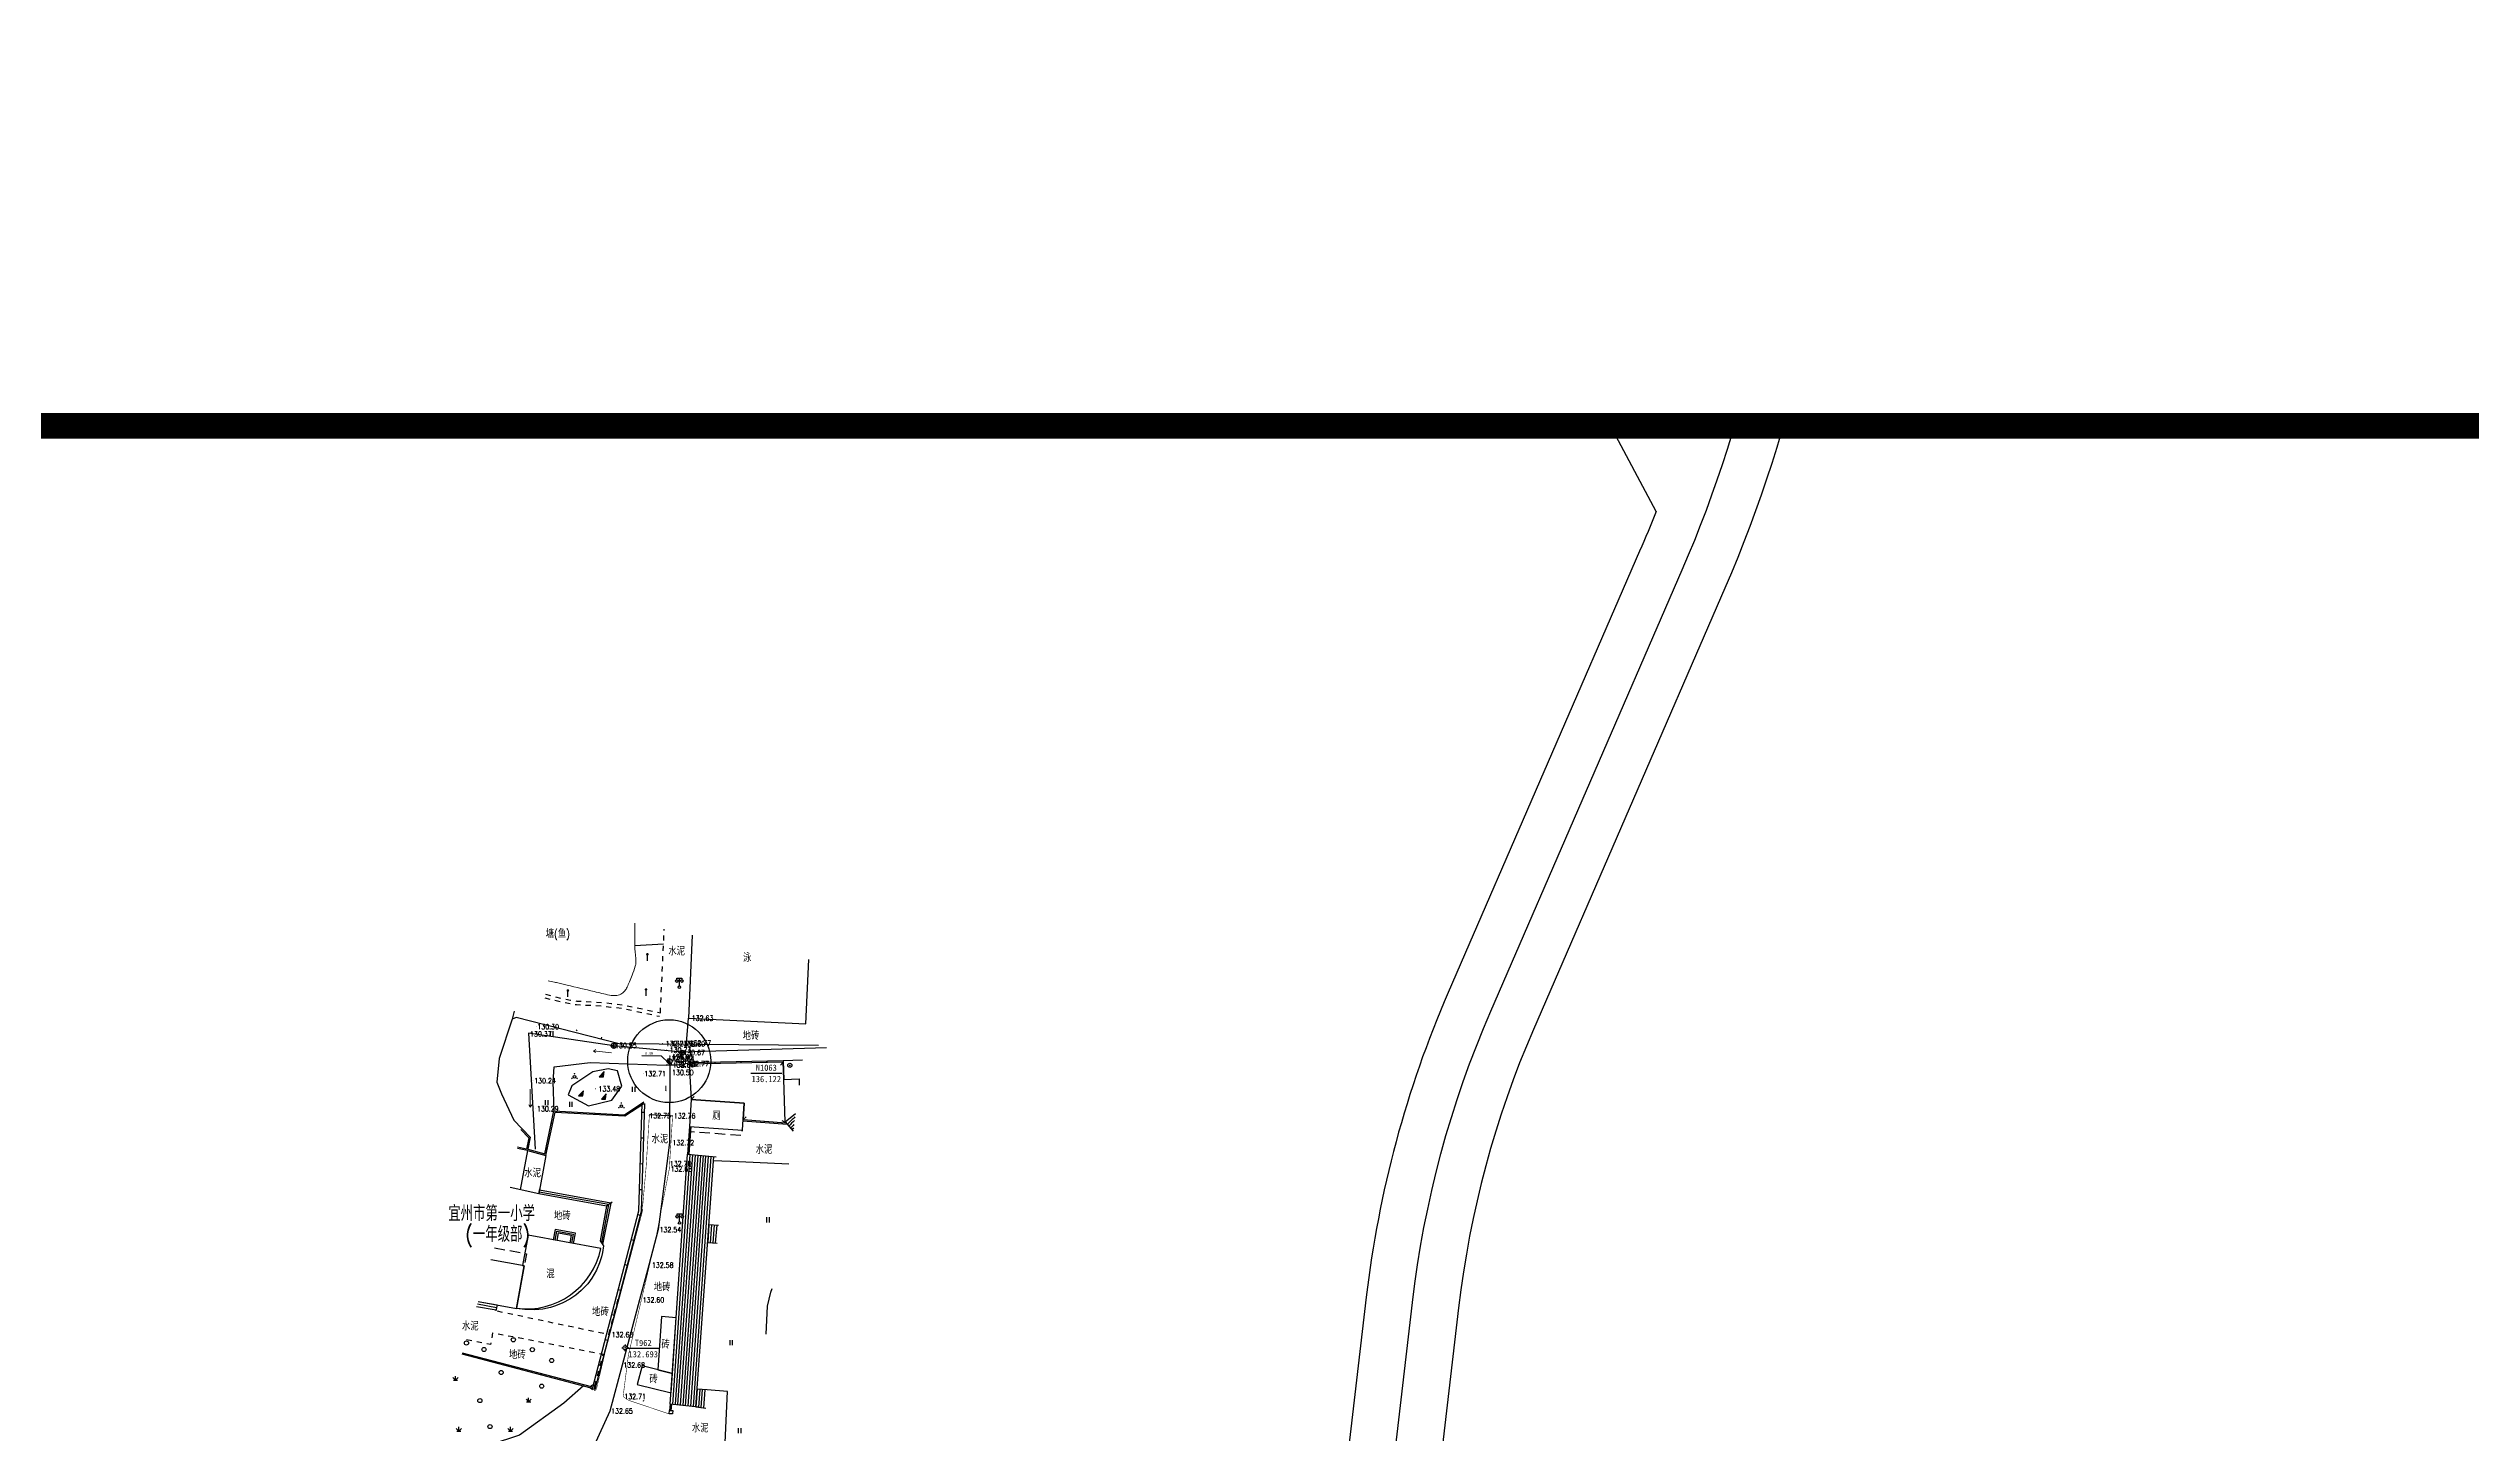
# Model space of a CAD drawing. Extents: x 529262 to 576451, y 2694391 to 2717535.
# Drawn here: x 566715.9 to 567185.1, y 2711648.2 to 2711916.5 of the extents above; entities that cross this region are included whole.
import ezdxf
from ezdxf.enums import TextEntityAlignment as Align
from ezdxf.xclip import XClip

# ---------------------------------------------------------------- set-up
doc = ezdxf.new("R2010")
doc.units = 0
doc.header["$XCLIPFRAME"] = 0
doc.linetypes.add('X5', pattern=[3, 2, -1])
doc.linetypes.add('X6', pattern=[2, 1, -1])
for name, color, linetype in [('COMPONENT', 8, 'Continuous'), ('DLDW', 8, 'Continuous'), ('DLSS', 4, 'Continuous'), ('DMTZ', 8, 'Continuous'), ('GCD', 8, 'Continuous'), ('GXYZ', 8, 'Continuous'), ('JMD', 8, 'Continuous'), ('KZD', 8, 'Continuous'), ('PP-COM', 7, 'Continuous'), ('PUB_TITLE', 4, 'Continuous'), ('RD-中线', 40, 'Continuous'), ('RD-红线', 7, 'Continuous'), ('ZBTZ', 8, 'Continuous'), ('ZJ', 7, 'Continuous'), ('污水管径标注_W10-', 202, 'Continuous')]:
    doc.layers.add(name, color=color, linetype=linetype)
doc.layers.add('SXSS', color=5, linetype='Continuous', lineweight=0)
doc.styles.add('HZ', font='rs.shx', dxfattribs={"width": 0.8, "bigfont": 'hztxt.shx'})
doc.styles.add('宋体', font='', dxfattribs={"width": 0.75})
doc.styles.add('等线体', font='simhei.ttf')
doc.styles.get('宋体').set_extended_font_data('SimSun')
doc.linetypes.add('10421', pattern='A,2,[150,AAA.SHX,S=0.5,R=0,X=0,Y=0.5],1e-11', length=2)
doc.linetypes.add('10422', pattern='A,0.75,[150,AAA.SHX,S=0.5,R=0,X=0,Y=0.5],1.5,[177,AAA.SHX,S=1,R=0,X=0,Y=0.4],0.75', length=3)
doc.linetypes.add('1161', pattern='A,0,[149,AAA.SHX,S=0.15,R=0,X=0,Y=0],-1.6', length=1.6)
doc.linetypes.add('732', pattern='A,9,-0.5,[162,AAA.SHX,S=1,R=0,X=0,Y=0],-0.5', length=10)

# ---------------------------------------------------------------- blocks, each defined once
blk = doc.blocks.new('A$C19FD0107')
at = {"layer": 'RD-中线', "color": 8, "linetype": 'Continuous'}
blk.add_lwpolyline([(-3980.5, 16903.74), (-4009.97, 17006.76, -0.055135), (-4016.61, 17045.78), (-4017.19, 17055.69, 0.036651), (-4020.07, 17077.46), (-4023.41, 17093.56, -0.038628), (-4026.36, 17116.51), (-4029.05, 17169.91, -0.041633), (-4028.24, 17194.83), (-4017.97, 17282.96, -0.07344), (-4002.79, 17339.4), (-3965.72, 17424.88, 0.049897), (-3950.55, 17472.29), (-3947.08, 17488.61, -0.008275), (-3945.96, 17493.44), (-3935.41, 17536.05, 0.014079), (-3933.61, 17544.3), (-3922.61, 17602.52, 0.02936), (-3918.12, 17637.44), (-3915.18, 17679.85, -0.026907), (-3913.2, 17695.86), (-3843.63, 18085.26, -0.010055)], format="xyb", dxfattribs=at)
at = {"layer": 'RD-红线', "color": 8, "linetype": 'Continuous'}
for points in [[(-3849.64, 18000.43), (-3904.34, 17694.28, 0.026907), (-3906.2, 17679.23), (-3909.14, 17636.81, -0.02936), (-3913.77, 17600.85), (-3924.76, 17542.63, -0.014079), (-3926.67, 17533.88), (-3937.23, 17491.28, 0.008275), (-3938.28, 17486.73), (-3941.75, 17470.41, -0.049897), (-3957.46, 17421.3), (-3994.54, 17335.82, 0.07344), (-4009.03, 17281.92), (-4019.3, 17193.79, 0.041633), (-4020.07, 17170.36), (-4017.37, 17116.97, 0.038628), (-4014.6, 17095.39), (-4011.26, 17079.29, -0.036651), (-4008.2, 17056.21), (-4007.63, 17046.3, 0.055135), (-4001.32, 17009.24), (-3979.02, 16931.3)], [(-3970.78, 17436.18), (-3981.53, 17456.32, 0.461427)], [(-3970.78, 17436.18, -0.008666), (-3973.97, 17428.46), (-4011.05, 17342.98, 0.07344), (-4026.9, 17284.01), (-4037.18, 17195.87, 0.041633), (-4038.04, 17169.45), (-4036.6, 17140.78)]]:
    blk.add_lwpolyline(points, format="xyb", dxfattribs=at)
blk = doc.blocks.new('GC200')
at = {"linetype": 'Continuous', "const_width": 0.2, "flags": 128}
blk.add_lwpolyline([(-0.1, 0, 1), (0.1, 0, 1)], format="xyb", close=True, dxfattribs=at)
blk = doc.blocks.new('gc122')
at = {"color": 8}
blk.add_circle((0, 0), 0.8, dxfattribs=at)
blk = doc.blocks.new('gc097')
at = {"color": 8}
for p, q in [((-1, 2.9), (-1, 3.5)), ((-1, 3.5), (1, 3.5)), ((0, 0.5), (0, 3.5)), ((1, 3.5), (1, 2.9))]:
    blk.add_line(p, q, dxfattribs=at)
for centre in [(-1, 2.4), (0, 0), (1, 2.4)]:
    blk.add_circle(centre, 0.5, dxfattribs=at)
blk = doc.blocks.new('gc124')
at = {"color": 8}
for p, q in [((-1, 1), (0, 0)), ((-0.8, 0), (0.8, 0)), ((0, 0), (0, 1.6)), ((0, 0), (1, 1))]:
    blk.add_line(p, q, dxfattribs=at)
blk = doc.blocks.new('gc165')
at = {"color": 8}
blk.add_line((0, 0), (0, 2), dxfattribs=at)
at = {"color": 8, "const_width": 0.5}
blk.add_lwpolyline([(-0.25, 2.5, 1), (0.25, 2.5, 1)], format="xyb", close=True, dxfattribs=at)
blk = doc.blocks.new('gc121')
at = {"color": 8}
for p, q in [((-0.5, -1), (-0.5, 1)), ((0.5, -1), (0.5, 1))]:
    blk.add_line(p, q, dxfattribs=at)
blk = doc.blocks.new('gc254')
at = {"color": 8, "const_width": 0.3}
for points in [[(-0.15, 1.2, 1), (0.15, 1.2, 1)], [(-1.15, -0.6, 1), (-0.85, -0.6, 1)], [(0.85, -0.6, 1), (1.15, -0.6, 1)]]:
    blk.add_lwpolyline(points, format="xyb", close=True, dxfattribs=at)
at = {"color": 8}
blk.add_circle((0, 0), 0.5, dxfattribs=at)
blk = doc.blocks.new('gc201')
blk.add_lwpolyline([(-0.8, 0), (0.8, 0), (1.06, 2)], close=True)
blk.add_solid([(-0.8, 0), (0.8, 0), (1.06, 2)])
blk = doc.blocks.new('gc086')
at = {"color": 8}
for p, q in [((0, 0), (7, 0)), ((7, 0), (6.18, 0.57)), ((7, 0), (6.18, -0.57))]:
    blk.add_line(p, q, dxfattribs=at)
blk = doc.blocks.new('gc117')
at = {"color": 8}
blk.add_circle((0, 0), 0.8, dxfattribs=at)
blk.add_point((0, 0), dxfattribs=at)
blk = doc.blocks.new('gc116')
at = {"color": 8}
for p, q in [((-1.3, 0), (-0.8, 0)), ((0, 1.3), (0, 0.8)), ((1.3, 0), (0.8, 0)), ((0, -1.3), (0, -0.8))]:
    blk.add_line(p, q, dxfattribs=at)
blk.add_circle((0, 0), 0.8, dxfattribs=at)
blk.add_point((0, 0), dxfattribs=at)
blk = doc.blocks.new('gcbj0102')
for p, q in [((-1, 0), (1, 0)), ((0, -1), (0, 1))]:
    blk.add_line(p, q)
blk.add_circle((0, 0), 1)

msp = doc.modelspace()

# ---------------------------------------------------------------- linework, layer by layer
at = {"color": 8, "linetype": 'Continuous', "flags": 128}
msp.add_lwpolyline([(566835.82, 2711720.802), (566835.976, 2711720), (566834.594, 2711721.292), (566830.783, 2711721.314)], dxfattribs=at)
at = {"color": 8, "linetype": 'Continuous'}
for centre, radius in [((566836.099, 2711720.287), 8.028), ((566836.159, 2711720.297), 0.5)]:
    msp.add_circle(centre, radius, dxfattribs=at)
at = {"layer": 'DLDW', "color": 252, "linetype": 'Continuous', "flags": 128}
for points in [[(566840.56, 2711744.697), (566839.852, 2711728.612), (566862.582, 2711727.526), (566863.152, 2711739.96)], [(566854.861, 2711667.418), (566855.126, 2711672.854), (566855.795, 2711675.567), (566856.034, 2711676.245)]]:
    msp.add_lwpolyline(points, dxfattribs=at)
at = {"layer": 'DLDW', "color": 252, "linetype": 'Continuous', "elevation": 132.865, "flags": 128}
msp.add_lwpolyline([(566840.361, 2711712.869), (566840.009, 2711707.649), (566850.262, 2711706.957), (566850.614, 2711712.177)], close=True, dxfattribs=at)
at = {"layer": 'DLSS', "linetype": 'Continuous'}
msp.add_line((566839.95, 2711719.948), (566840.447, 2711719.546), dxfattribs=at)
msp.add_line((566839.95, 2711719.948), (566840.447, 2711719.546), dxfattribs=at)
at = {"layer": 'DLSS', "linetype": 'X6', "flags": 128}
for points in [[(566834.379, 2711729.653), (566835.127, 2711745.837)], [(566812.037, 2711732.572), (566815.155, 2711731.786), (566816.897, 2711731.442), (566818.115, 2711731.269), (566823.088, 2711730.994), (566824.763, 2711730.784), (566827.188, 2711730.511), (566834.236, 2711728.99)], [(566812.16, 2711733.242), (566815.304, 2711732.45), (566817.011, 2711732.113), (566818.182, 2711731.946), (566823.149, 2711731.672), (566824.844, 2711731.459), (566827.298, 2711731.182), (566834.379, 2711729.654)], [(566830.852, 2711691.5), (566824.35, 2711667.322), (566802.532, 2711671.915)], [(566821.717, 2711657.429), (566823.296, 2711663.499), (566801.891, 2711667.645), (566801.461, 2711665.439), (566796.791, 2711666.308)]]:
    msp.add_lwpolyline(points, dxfattribs=at)
at = {"layer": 'DLSS', "linetype": 'Continuous', "const_width": 0.1, "flags": 128}
for points in [[(566832.261, 2711709.97), (566831.637, 2711699.976), (566830.847, 2711690.979), (566823.757, 2711664.169), (566821.976, 2711656.65)], [(566836.752, 2711709.69), (566836.752, 2711709.69), (566836.11, 2711699.404), (566833.445, 2711685.708), (566828.191, 2711663.367), (566827.165, 2711655.336), (566828.262, 2711654.598), (566836.084, 2711651.968)]]:
    msp.add_lwpolyline(points, dxfattribs=at)
at = {"layer": 'DMTZ', "linetype": '10422', "flags": 128}
for points in [[(566806.057, 2711729.958), (566805.688, 2711728.461), (566803.179, 2711720.784), (566802.733, 2711716.207), (566803.608, 2711713.945), (566806.012, 2711708.876), (566809.187, 2711705.546), (566808.724, 2711703.226)], [(566806.488, 2711728.734), (566805.688, 2711728.461), (566803.179, 2711720.784), (566802.733, 2711716.207), (566803.608, 2711713.945), (566806.012, 2711708.876), (566809.187, 2711705.546), (566808.724, 2711703.226)], [(566835.524, 2711719.562), (566837.55, 2711719.601), (566839.935, 2711719.949)], [(566807.431, 2711707.388), (566809.187, 2711705.546), (566808.724, 2711703.226)], [(566812.202, 2711702.012), (566810.835, 2711694.6)]]:
    msp.add_lwpolyline(points, dxfattribs=at)
for points, elevation in [([(566864.998, 2711723.331), (566826.41, 2711723.643), (566806.488, 2711728.734)], 132.772), ([(566823.374, 2711684.552), (566823.174, 2711683.218), (566822.957, 2711682.4), (566822.594, 2711681.234), (566822, 2711679.803), (566821.1, 2711678.282), (566820.311, 2711677.2), (566819.075, 2711675.888), (566818.032, 2711675.004), (566816.828, 2711674.177), (566815.502, 2711673.466), (566814.085, 2711672.894), (566813.115, 2711672.573), (566811.6, 2711672.266), (566810.084, 2711672.112), (566808.139, 2711672.183), (566806.517, 2711672.41)], -9854.728)]:
    msp.add_lwpolyline(points, dxfattribs=dict(at, elevation=elevation))
at = {"layer": 'DMTZ', "linetype": '10421', "flags": 128}
msp.add_lwpolyline([(566813.81, 2711710.633), (566813.597, 2711716.295), (566813.81, 2711719.183), (566820.8, 2711720.032), (566835.474, 2711719.538)], dxfattribs=at)
at = {"layer": 'GXYZ', "linetype": '732', "flags": 128}
msp.add_lwpolyline([(566866.543, 2711722.864), (566838.652, 2711722.018), (566825.369, 2711723.25), (566808.859, 2711725.721), (566810.14, 2711703.234)], dxfattribs=at)
at = {"layer": 'JMD', "linetype": 'Continuous'}
for p, q in [((566818.17, 2711726.154), (566818.243, 2711726.393)), ((566822.953, 2711724.699), (566823.026, 2711724.938)), ((566822.953, 2711724.699), (566823.026, 2711724.938)), ((566839.95, 2711719.948), (566839.956, 2711719.698)), ((566839.95, 2711719.948), (566839.956, 2711719.698)), ((566839.956, 2711719.698), (566840.544, 2711719.156)), ((566839.956, 2711719.698), (566840.544, 2711719.156)), ((566844.948, 2711720.068), (566844.954, 2711719.818)), ((566844.948, 2711720.068), (566844.954, 2711719.818)), ((566849.947, 2711720.187), (566849.953, 2711719.937)), ((566854.945, 2711720.307), (566854.951, 2711720.057)), ((566858.189, 2711720.134), (566857.638, 2711719.554)), ((566840.361, 2711712.869), (566840.929, 2711713.433)), ((566813.52, 2711708.216), (566813.275, 2711708.268)), ((566816.75, 2711710.249), (566816.763, 2711710.499)), ((566821.743, 2711709.984), (566821.756, 2711710.234)), ((566826.736, 2711709.719), (566826.749, 2711709.969)), ((566831.304, 2711710.364), (566830.805, 2711710.379)), ((566850.398, 2711708.973), (566851.002, 2711709.497)), ((566854.526, 2711708.414), (566854.544, 2711708.663)), ((566858.691, 2711708.353), (566857.974, 2711708.71)), ((566808.78, 2711703.507), (566808.535, 2711703.556)), ((566812.481, 2711703.325), (566812.236, 2711703.377)), ((566831.156, 2711705.366), (566830.656, 2711705.381)), ((566839.836, 2711704.97), (566840.085, 2711704.954)), ((566831.008, 2711700.368), (566830.508, 2711700.383)), ((566836.296, 2711653.876, 135.182), (566839.664, 2711702.301)), ((566836.792, 2711653.82), (566840.171, 2711702.251)), ((566837.289, 2711653.764), (566840.678, 2711702.201)), ((566837.786, 2711653.707), (566841.185, 2711702.151)), ((566838.283, 2711653.651), (566841.691, 2711702.101)), ((566838.78, 2711653.595), (566842.198, 2711702.051)), ((566839.277, 2711653.539), (566842.705, 2711702.001)), ((566839.664, 2711702.301), (566845.22, 2711701.753)), ((566839.773, 2711653.483), (566843.212, 2711701.951)), ((566840.27, 2711653.426), (566843.719, 2711701.901)), ((566840.767, 2711653.37), (566844.226, 2711701.851)), ((566841.264, 2711653.314), (566844.733, 2711701.801)), ((566810.835, 2711694.6), (566811.012, 2711695.56)), ((566823.947, 2711692.227), (566810.835, 2711694.6)), ((566824.358, 2711692.512), (566810.9, 2711694.955)), ((566824.769, 2711692.796), (566810.966, 2711695.31)), ((566830.859, 2711695.371), (566830.359, 2711695.385)), ((566823.947, 2711692.227), (566822.715, 2711685.467)), ((566824.358, 2711692.512), (566822.959, 2711685.128)), ((566824.769, 2711692.796), (566823.203, 2711684.79)), ((566825.058, 2711692.996), (566823.947, 2711692.227)), ((566825.058, 2711692.996), (566823.947, 2711692.227)), ((566830.515, 2711690.401), (566830.031, 2711690.527)), ((566814.373, 2711685.564), (566813.635, 2711685.698)), ((566817.571, 2711684.984), (566816.833, 2711685.118)), ((566822.715, 2711685.467), (566823.374, 2711684.552)), ((566829.254, 2711685.562), (566828.77, 2711685.688)), ((566843.791, 2711688.628), (566843.543, 2711685.167)), ((566843.543, 2711685.167), (566845.374, 2711685.036)), ((566845.64, 2711688.496), (566843.791, 2711688.628)), ((566844.289, 2711688.593), (566844.037, 2711685.132)), ((566844.788, 2711688.557), (566844.531, 2711685.096)), ((566845.287, 2711688.521), (566845.024, 2711685.061)), ((566827.993, 2711680.724), (566827.509, 2711680.85)), ((566826.733, 2711675.885), (566826.249, 2711676.012)), ((566798.788, 2711672.793), (566802.566, 2711672.104)), ((566798.937, 2711673.276), (566802.656, 2711672.6)), ((566799.088, 2711673.766), (566802.747, 2711673.098)), ((566802.747, 2711673.098, -9854.728), (566802.532, 2711671.915)), ((566825.472, 2711671.047), (566824.988, 2711671.173)), ((566824.211, 2711666.209), (566823.727, 2711666.335)), ((566796.722, 2711663.382), (566796.785, 2711663.624)), ((566801.559, 2711662.117), (566801.622, 2711662.359)), ((566806.396, 2711660.851), (566806.46, 2711661.093)), ((566822.951, 2711661.37), (566822.467, 2711661.496)), ((566811.234, 2711659.586), (566811.297, 2711659.828)), ((566816.071, 2711658.321), (566816.134, 2711658.562)), ((566841.511, 2711656.766), (566841.264, 2711653.314)), ((566843.445, 2711656.628), (566841.511, 2711656.766)), ((566842.01, 2711656.731), (566841.754, 2711653.259)), ((566842.508, 2711656.695), (566842.243, 2711653.203)), ((566843.007, 2711656.659), (566842.733, 2711653.148)), ((566831.104, 2711654.415), (566831.159, 2711654.658)), ((566836.224, 2711653.276), (566836.472, 2711653.246)), ((566841.741, 2711653.26), (566836.296, 2711653.876)), ((566841.264, 2711653.314), (566843.163, 2711653.099))]:
    msp.add_line(p, q, dxfattribs=at)
at = {"layer": 'JMD', "linetype": 'Continuous', "flags": 128}
for points in [[(566858.183, 2711720.384), (566839.95, 2711719.948)], [(566858.183, 2711720.384), (566839.95, 2711719.948)], [(566858.189, 2711720.134), (566839.956, 2711719.698)], [(566858.189, 2711720.134), (566839.956, 2711719.698)], [(566861.911, 2711720.468), (566858.183, 2711720.384), (566858.28, 2711716.761), (566861.239, 2711716.871), (566861.269, 2711715.631)], [(566808.724, 2711703.226), (566812.012, 2711702.323), (566813.783, 2711710.657), (566827.441, 2711709.932), (566831.211, 2711712.407)], [(566808.675, 2711702.98), (566812.202, 2711702.012), (566813.983, 2711710.396), (566827.51, 2711709.678), (566831.21, 2711712.107)], [(566821.206, 2711656.658), (566830.239, 2711691.325), (566830.856, 2711712.1)], [(566821.69, 2711656.532), (566830.737, 2711691.254), (566831.356, 2711712.085)], [(566829.326, 2711711.17), (566829.463, 2711710.961)], [(566840.009, 2711707.649), (566839.664, 2711702.301)], [(566840.258, 2711707.632), (566839.913, 2711702.276)], [(566850.381, 2711708.724), (566858.927, 2711708.085)], [(566850.398, 2711708.973), (566858.691, 2711708.353)], [(566808.675, 2711702.98), (566806.7, 2711703.39)], [(566807.375, 2711707.084), (566808.916, 2711705.468), (566808.479, 2711703.276), (566806.745, 2711703.636)], [(566807.431, 2711707.388), (566809.187, 2711705.546), (566808.724, 2711703.226)], [(566817.571, 2711684.984), (566817.928, 2711686.952), (566813.992, 2711687.666), (566813.635, 2711685.698)], [(566814.004, 2711685.631), (566814.316, 2711687.353), (566817.514, 2711686.773), (566817.202, 2711685.051)], [(566814.373, 2711685.564), (566814.641, 2711687.04), (566817.101, 2711686.594), (566816.833, 2711685.118)], [(566795.951, 2711663.584), (566820.927, 2711657.05)], [(566796.025, 2711663.823), (566821.006, 2711657.288)], [(566836.296, 2711653.876), (566836.15, 2711652.659)], [(566836.544, 2711653.848), (566836.4, 2711652.644)]]:
    msp.add_lwpolyline(points, dxfattribs=at)
for points, elevation in [([(566839.956, 2711719.698), (566840.361, 2711712.869), (566850.614, 2711712.177), (566850.398, 2711708.973), (566858.691, 2711708.353), (566858.53, 2711708.536), (566858.28, 2711716.761), (566858.189, 2711720.134)], -9864.839), ([(566839.956, 2711719.698), (566840.361, 2711712.869), (566850.614, 2711712.177), (566850.398, 2711708.973), (566858.691, 2711708.353), (566858.53, 2711708.536), (566858.28, 2711716.761), (566858.189, 2711720.134)], -9864.839), ([(566821.483, 2711656.725), (566820.885, 2711656.924), (566821.119, 2711657.628), (566821.717, 2711657.429)], 132.329)]:
    msp.add_lwpolyline(points, close=True, dxfattribs=dict(at, elevation=elevation))
at = {"layer": 'JMD', "linetype": 'X5', "flags": 128}
for points in [[(566840.009, 2711707.649), (566839.946, 2711706.676), (566850.195, 2711705.963), (566850.262, 2711706.957)], [(566802.285, 2711684.146), (566808.474, 2711682.994), (566808.038, 2711680.635)]]:
    msp.add_lwpolyline(points, dxfattribs=at)
at = {"layer": 'JMD', "linetype": 'Continuous', "flags": 128}
for points, elevation in [([(566858.53, 2711708.536), (566860.542, 2711710.166)], 136.076), ([(566858.53, 2711708.536), (566860.09, 2711706.763)], 136.413), ([(566799.088, 2711673.766), (566806.517, 2711672.41), (566808.038, 2711680.635), (566801.566, 2711681.81)], -9854.728)]:
    msp.add_lwpolyline(points, dxfattribs=dict(at, elevation=elevation))
at = {"layer": 'JMD', "linetype": 'Continuous', "elevation": 133.233, "flags": 128}
for points in [[(566860.455, 2711709.511, 0.010282), (566858.951, 2711708.058)], [(566860.362, 2711708.807, 0.0077165), (566859.249, 2711707.719)], [(566860.255, 2711708.006, 0.0047953), (566859.586, 2711707.336)], [(566860.17, 2711707.368, 0.0023279), (566859.844, 2711707.042)]]:
    msp.add_lwpolyline(points, format="xyb", dxfattribs=at)
at = {"layer": 'JMD', "linetype": 'Continuous', "elevation": -9863.859, "flags": 128}
msp.add_lwpolyline([(566806.522, 2711672.439, 0.3924488), (566822.885, 2711684.021), (566808.773, 2711686.579), (566807.706, 2711680.695), (566808.038, 2711680.635)], format="xyb", close=True, dxfattribs=at)
at = {"layer": 'JMD', "linetype": 'Continuous', "flags": 128}
for points in [[(566837.46, 2711670.611), (566834.605, 2711670.81), (566833.912, 2711660.483), (566836.706, 2711659.77)], [(566836.706, 2711659.77), (566830.879, 2711661.258), (566829.91, 2711657.695), (566836.445, 2711656.026)], [(566836.789, 2711652.62), (566836.75, 2711651.976), (566836.111, 2711652.015), (566836.15, 2711652.659)]]:
    msp.add_lwpolyline(points, close=True, dxfattribs=at)
at = {"layer": 'KZD', "linetype": 'Continuous'}
for p, q in [((566857.902, 2711717.922, 136.122), (566851.902, 2711717.922, 136.122)), ((566834.064, 2711664.617, 132.693), (566828.064, 2711664.617, 132.693))]:
    msp.add_line(p, q, dxfattribs=at)
at = {"layer": 'PUB_TITLE', "color": 7, "const_width": 5}
msp.add_lwpolyline([(568193.3, 2711843.351), (561392.748, 2711843.351)], dxfattribs=at)
at = {"layer": 'SXSS', "color": 8, "linetype": '10421', "flags": 128}
msp.add_lwpolyline([(566812.636, 2711735.845, -0.0186874), (566813.851, 2711735.606, -0.0005714), (566814.277, 2711735.505, 0.000118), (566816.342, 2711735.013, 0.000512), (566821.584, 2711733.773, 0.0009187), (566824.508, 2711733.09, 0.0882967), (566825.962, 2711733.015, 0.1247464), (566826.929, 2711733.393, 0.065443), (566827.507, 2711733.934, 0.0639338), (566827.938, 2711734.62, 0.0097798), (566828.388, 2711735.646, 0.0079716), (566828.896, 2711736.924, 0.0089877), (566829.524, 2711738.678, 0.0436896), (566829.615, 2711739.051, 0.0715944), (566829.625, 2711740.186, -0.0320248), (566829.447, 2711742.706, -0.0033976), (566829.448, 2711747.028, -0.0033976)], format="xyb", dxfattribs=at)
at = {"layer": 'ZBTZ', "linetype": '1161', "flags": 128}
for points, elevation in [([(566829.447, 2711742.706), (566834.99, 2711743.022)], 132.643), ([(566839.371, 2711723.017), (566839.852, 2711728.612)], 132.772), ([(566859.237, 2711700.341), (566849.59, 2711700.783), (566844.677, 2711701.008)], 136.413)]:
    msp.add_lwpolyline(points, dxfattribs=dict(at, elevation=elevation))
msp.add_lwpolyline([(566821.333, 2711718.225), (566817.234, 2711715.533), (566816.532, 2711713.765), (566820.463, 2711711.633), (566824.991, 2711712.725), (566826.947, 2711715.484), (566826.084, 2711718.416), (566824.301, 2711718.819)], close=True, dxfattribs=at)
msp.add_lwpolyline([(566821.333, 2711718.225), (566817.234, 2711715.533), (566816.532, 2711713.765), (566820.463, 2711711.633), (566824.991, 2711712.725), (566826.947, 2711715.484), (566826.084, 2711718.416), (566824.301, 2711718.819)], close=True, dxfattribs=at)
for points in [[(566832.261, 2711709.97), (566836.768, 2711709.693)], [(566808.676, 2711702.98), (566807.207, 2711695.407)], [(566810.835, 2711694.6), (566805.316, 2711695.827)], [(566842.309, 2711642.457), (566846.725, 2711642.178), (566847.369, 2711656.34), (566843.445, 2711656.628)]]:
    msp.add_lwpolyline(points, dxfattribs=at)
at = {"layer": 'ZBTZ', "linetype": 'Continuous', "flags": 128}
msp.add_lwpolyline([(566819.466, 2711657.432), (566815.715, 2711654.075), (566807.125, 2711647.872), (566795.751, 2711644.108), (566792.067, 2711643.643), (566789.922, 2711644.01)], dxfattribs=at)
at = {"layer": '污水管径标注_W10-'}
msp.add_lwpolyline([(566836.212, 2711720.411), (566836.134, 2711704.524), (566835.61, 2711700.444), (566833.968, 2711687.66), (566832.138, 2711680.789), (566830.343, 2711674.046), (566826.983, 2711661.431), (566824.604, 2711652.497), (566820.171, 2711642.734)], dxfattribs=at)

# ---------------------------------------------------------------- block references
at = {"layer": 'COMPONENT', "linetype": 'Continuous', "xscale": 0.5, "yscale": 0.5}
for p in [(566825.369, 2711723.281), (566838.611, 2711721.925)]:
    msp.add_blockref('gcbj0102', p, dxfattribs=at)
at = {"layer": 'DLDW', "color": 252, "linetype": 'Continuous', "xscale": 0.5, "yscale": 0.5, "zscale": 0.5}
for p in [(566838.056, 2711734.615), (566838.106, 2711688.964, -9863.958)]:
    msp.add_blockref('gc097', p, dxfattribs=at)
at = {"layer": 'DMTZ', "linetype": 'Continuous', "xscale": 0.5, "yscale": 0.5, "zscale": 0.5}
for p in [(566822.961, 2711717.272), (566822.961, 2711717.272), (566818.952, 2711713.569), (566823.388, 2711712.952)]:
    msp.add_blockref('gc201', p, dxfattribs=at)
at = {"layer": 'GCD', "linetype": 'Continuous'}
ref = msp.add_blockref('GC200', (566810.324, 2711726.973, 130.302), dxfattribs=dict(at, xscale=0.1999999999534339, yscale=0.1999999999534339, zscale=0.1999999999534339))
ref.add_attrib('height', '130.30', dxfattribs={"linetype": 'Continuous', "height": 1, "style": 'HZ', "width": 0.8}).set_placement((566810.564, 2711726.973, 130.302), align=Align.MIDDLE_LEFT)
ref = msp.add_blockref('GC200', (566839.852, 2711728.612, 132.627), dxfattribs=dict(at, xscale=0.5, yscale=0.5))
ref.add_attrib('height', '132.63', dxfattribs={"linetype": 'Continuous', "height": 1, "style": 'HZ', "width": 0.8}).set_placement((566840.452, 2711728.612, 132.627), align=Align.MIDDLE_LEFT)
ref = msp.add_blockref('GC200', (566808.909, 2711725.566, 130.368), dxfattribs=dict(at, xscale=0.1999999999534339, yscale=0.1999999999534339, zscale=0.1999999999534339))
ref.add_attrib('height', '130.37', dxfattribs={"linetype": 'Continuous', "height": 1, "style": 'HZ', "width": 0.8}).set_placement((566809.149, 2711725.566, 130.368), align=Align.MIDDLE_LEFT)
ref = msp.add_blockref('GC200', (566825.375, 2711723.329, 130.554), dxfattribs=dict(at, xscale=0.1999999999534339, yscale=0.1999999999534339, zscale=0.1999999999534339))
ref.add_attrib('height', '130.55', dxfattribs={"linetype": 'Continuous', "height": 1, "style": 'HZ', "width": 0.8}).set_placement((566825.615, 2711723.329, 130.554), align=Align.MIDDLE_LEFT)
ref = msp.add_blockref('GC200', (566834.821, 2711723.697, 132.725), dxfattribs=dict(at, xscale=0.5, yscale=0.5, zscale=0.5))
ref.add_attrib('height', '132.73', dxfattribs={"linetype": 'Continuous', "height": 1, "style": 'HZ', "width": 0.8}).set_placement((566835.421, 2711723.697, 132.725), align=Align.MIDDLE_LEFT)
ref = msp.add_blockref('GC200', (566835.581, 2711722.435, 130.734), dxfattribs=dict(at, xscale=0.5, yscale=0.5, zscale=0.5))
ref.add_attrib('height', '130.73', dxfattribs={"linetype": 'Continuous', "height": 1, "style": 'HZ', "width": 0.8}).set_placement((566836.181, 2711722.435, 130.734), align=Align.MIDDLE_LEFT)
ref = msp.add_blockref('GC200', (566835.992, 2711723.674, 132.725), dxfattribs=dict(at, xscale=0.5, yscale=0.5, zscale=0.5))
ref.add_attrib('height', '132.73', dxfattribs={"linetype": 'Continuous', "height": 1, "style": 'HZ', "width": 0.8}).set_placement((566836.592, 2711723.674, 132.725), align=Align.MIDDLE_LEFT)
ref = msp.add_blockref('GC200', (566836.375, 2711721.124, 129.906), dxfattribs=dict(at, xscale=0.1999999999534339, yscale=0.1999999999534339, zscale=0.1999999999534339))
ref.add_attrib('height', '129.91', dxfattribs={"linetype": 'Continuous', "height": 1, "style": 'HZ', "width": 0.8}).set_placement((566836.615, 2711721.124, 129.906), align=Align.MIDDLE_LEFT)
ref = msp.add_blockref('GC200', (566838.244, 2711723.643, 132.603), dxfattribs=dict(at, xscale=0.5, yscale=0.5, zscale=0.5))
ref.add_attrib('height', '132.60', dxfattribs={"linetype": 'Continuous', "height": 1, "style": 'HZ', "width": 0.8}).set_placement((566838.844, 2711723.643, 132.603), align=Align.MIDDLE_LEFT)
ref = msp.add_blockref('GC200', (566838.576, 2711721.955, 130.665), dxfattribs=dict(at, xscale=0.1999999999534339, yscale=0.1999999999534339, zscale=0.1999999999534339))
ref.add_attrib('height', '130.67', dxfattribs={"linetype": 'Continuous', "height": 1, "style": 'HZ', "width": 0.8}).set_placement((566838.816, 2711721.955, 130.665), align=Align.MIDDLE_LEFT)
at = {"layer": 'GCD', "linetype": 'Continuous', "xscale": 0.5, "yscale": 0.5}
msp.add_blockref('GC200', (566839.371, 2711723.017, 132.772), dxfattribs=at)
at = {"layer": 'GCD', "linetype": 'Continuous'}
ref = msp.add_blockref('GC200', (566809.716, 2711716.507, 130.242), dxfattribs=dict(at, xscale=0.1999999999534339, yscale=0.1999999999534339, zscale=0.1999999999534339))
ref.add_attrib('height', '130.24', dxfattribs={"linetype": 'Continuous', "height": 1, "style": 'HZ', "width": 0.8}).set_placement((566809.956, 2711716.507, 130.242), align=Align.MIDDLE_LEFT)
ref = msp.add_blockref('GC200', (566831.04, 2711717.876, 132.705), dxfattribs=dict(at, xscale=0.1999999999534339, yscale=0.1999999999534339, zscale=0.1999999999534339))
ref.add_attrib('height', '132.71', dxfattribs={"linetype": 'Continuous', "height": 1, "style": 'HZ', "width": 0.8}).set_placement((566831.28, 2711717.876, 132.705), align=Align.MIDDLE_LEFT)
ref = msp.add_blockref('GC200', (566836.164, 2711720.289, 130.498), dxfattribs=dict(at, xscale=0.5, yscale=0.5, zscale=0.5))
ref.add_attrib('height', '130.50', dxfattribs={"linetype": 'Continuous', "height": 1, "style": 'HZ', "width": 0.8}).set_placement((566836.638, 2711718.086, 130.498), align=Align.MIDDLE_LEFT)
ref = msp.add_blockref('GC200', (566836.181, 2711720.735, 129.843), dxfattribs=dict(at, xscale=0.5, yscale=0.5, zscale=0.5))
ref.add_attrib('height', '129.84', dxfattribs={"linetype": 'Continuous', "height": 1, "style": 'HZ', "width": 0.8}).set_placement((566836.781, 2711720.735, 129.843), align=Align.MIDDLE_LEFT)
ref = msp.add_blockref('GC200', (566836.195, 2711719.551, 132.608), dxfattribs=dict(at, xscale=0.5, yscale=0.5, zscale=0.5))
ref.add_attrib('height', '132.61', dxfattribs={"linetype": 'Continuous', "height": 1, "style": 'HZ', "width": 0.8}).set_placement((566836.795, 2711719.551, 132.608), align=Align.MIDDLE_LEFT)
ref = msp.add_blockref('GC200', (566836.228, 2711720.825, 129.817), dxfattribs=dict(at, xscale=0.1999999999534339, yscale=0.1999999999534339, zscale=0.1999999999534339))
ref.add_attrib('height', '129.82', dxfattribs={"linetype": 'Continuous', "height": 1, "style": 'HZ', "width": 0.8}).set_placement((566836.468, 2711720.825, 129.817), align=Align.MIDDLE_LEFT)
ref = msp.add_blockref('GC200', (566836.543, 2711719.78, 132.176), dxfattribs=dict(at, xscale=0.5, yscale=0.5, zscale=0.5))
ref.add_attrib('height', '132.18', dxfattribs={"linetype": 'Continuous', "height": 1, "style": 'HZ', "width": 0.8}).set_placement((566837.143, 2711719.78, 132.176), align=Align.MIDDLE_LEFT)
ref = msp.add_blockref('GC200', (566839.356, 2711719.806, 132.773), dxfattribs=dict(at, xscale=0.1999999999534339, yscale=0.1999999999534339, zscale=0.1999999999534339))
ref.add_attrib('height', '132.77', dxfattribs={"linetype": 'Continuous', "height": 1, "style": 'HZ', "width": 0.8}).set_placement((566839.596, 2711719.806, 132.773), align=Align.MIDDLE_LEFT)
ref = msp.add_blockref('GC200', (566821.794, 2711714.932, 133.48), dxfattribs=dict(at, xscale=0.5, yscale=0.5, zscale=0.5))
ref.add_attrib('height', '133.48', dxfattribs={"linetype": 'Continuous', "height": 1, "style": 'HZ', "width": 0.8}).set_placement((566822.394, 2711714.932, 133.48), align=Align.MIDDLE_LEFT)
ref = msp.add_blockref('GC200', (566810.252, 2711711.066, 130.293), dxfattribs=dict(at, xscale=0.1999999999534339, yscale=0.1999999999534339, zscale=0.1999999999534339))
ref.add_attrib('height', '130.29', dxfattribs={"linetype": 'Continuous', "height": 1, "style": 'HZ', "width": 0.8}).set_placement((566810.492, 2711711.066, 130.293), align=Align.MIDDLE_LEFT)
ref = msp.add_blockref('GC200', (566832.025, 2711709.736, 132.752), dxfattribs=dict(at, xscale=0.1999999999534339, yscale=0.1999999999534339, zscale=0.1999999999534339))
ref.add_attrib('height', '132.75', dxfattribs={"linetype": 'Continuous', "height": 1, "style": 'HZ', "width": 0.8}).set_placement((566832.265, 2711709.736, 132.752), align=Align.MIDDLE_LEFT)
ref = msp.add_blockref('GC200', (566836.748, 2711709.693, 132.755), dxfattribs=dict(at, xscale=0.1999999999534339, yscale=0.1999999999534339, zscale=0.1999999999534339))
ref.add_attrib('height', '132.76', dxfattribs={"linetype": 'Continuous', "height": 1, "style": 'HZ', "width": 0.8}).set_placement((566836.988, 2711709.693, 132.755), align=Align.MIDDLE_LEFT)
ref = msp.add_blockref('GC200', (566836.132, 2711704.499, 132.72), dxfattribs=dict(at, xscale=0.5, yscale=0.5, zscale=0.5))
ref.add_attrib('height', '132.72', dxfattribs={"linetype": 'Continuous', "height": 1, "style": 'HZ', "width": 0.8}).set_placement((566836.732, 2711704.499, 132.72), align=Align.MIDDLE_LEFT)
ref = msp.add_blockref('GC200', (566835.607, 2711700.457, 132.698), dxfattribs=dict(at, xscale=0.5, yscale=0.5))
ref.add_attrib('height', '132.70', dxfattribs={"linetype": 'Continuous', "height": 1, "style": 'HZ', "width": 0.8}).set_placement((566836.207, 2711700.457, 132.698), align=Align.MIDDLE_LEFT)
ref = msp.add_blockref('GC200', (566836.106, 2711699.407, 132.676), dxfattribs=dict(at, xscale=0.1999999999534339, yscale=0.1999999999534339, zscale=0.1999999999534339))
ref.add_attrib('height', '132.68', dxfattribs={"linetype": 'Continuous', "height": 1, "style": 'HZ', "width": 0.8}).set_placement((566836.346, 2711699.407, 132.676), align=Align.MIDDLE_LEFT)
ref = msp.add_blockref('GC200', (566833.981, 2711687.65, 132.535), dxfattribs=dict(at, xscale=0.1999999999534339, yscale=0.1999999999534339, zscale=0.1999999999534339))
ref.add_attrib('height', '132.54', dxfattribs={"linetype": 'Continuous', "height": 1, "style": 'HZ', "width": 0.8}).set_placement((566834.221, 2711687.65, 132.535), align=Align.MIDDLE_LEFT)
ref = msp.add_blockref('GC200', (566832.14, 2711680.789, 132.58), dxfattribs=dict(at, xscale=0.5, yscale=0.5, zscale=0.5))
ref.add_attrib('height', '132.58', dxfattribs={"linetype": 'Continuous', "height": 1, "style": 'HZ', "width": 0.8}).set_placement((566832.74, 2711680.789, 132.58), align=Align.MIDDLE_LEFT)
ref = msp.add_blockref('GC200', (566830.333, 2711674.039, 132.6), dxfattribs=dict(at, xscale=0.5, yscale=0.5, zscale=0.5))
ref.add_attrib('height', '132.60', dxfattribs={"linetype": 'Continuous', "height": 1, "style": 'HZ', "width": 0.8}).set_placement((566830.933, 2711674.039, 132.6), align=Align.MIDDLE_LEFT)
ref = msp.add_blockref('GC200', (566824.35, 2711667.322, 132.68), dxfattribs=dict(at, xscale=0.5, yscale=0.5))
ref.add_attrib('height', '132.68', dxfattribs={"linetype": 'Continuous', "height": 1, "style": 'HZ', "width": 0.8}).set_placement((566824.95, 2711667.322, 132.68), align=Align.MIDDLE_LEFT)
ref = msp.add_blockref('GC200', (566826.984, 2711661.439, 132.682), dxfattribs=dict(at, xscale=0.1999999999534339, yscale=0.1999999999534339, zscale=0.1999999999534339))
ref.add_attrib('height', '132.68', dxfattribs={"linetype": 'Continuous', "height": 1, "style": 'HZ', "width": 0.8}).set_placement((566827.224, 2711661.439, 132.682), align=Align.MIDDLE_LEFT)
ref = msp.add_blockref('GC200', (566824.612, 2711652.526, 132.648), dxfattribs=dict(at, xscale=0.1999999999534339, yscale=0.1999999999534339, zscale=0.1999999999534339))
ref.add_attrib('height', '132.65', dxfattribs={"linetype": 'Continuous', "height": 1, "style": 'HZ', "width": 0.8}).set_placement((566824.852, 2711652.526, 132.648), align=Align.MIDDLE_LEFT)
ref = msp.add_blockref('GC200', (566827.161, 2711655.339, 132.707), dxfattribs=dict(at, xscale=0.1999999999534339, yscale=0.1999999999534339, zscale=0.1999999999534339))
ref.add_attrib('height', '132.71', dxfattribs={"linetype": 'Continuous', "height": 1, "style": 'HZ', "width": 0.8}).set_placement((566827.401, 2711655.339, 132.707), align=Align.MIDDLE_LEFT)
at = {"layer": 'KZD', "linetype": 'Continuous', "xscale": 0.5, "yscale": 0.5, "zscale": 0.5}
for name, p in [('gc117', (566859.458, 2711719.489, 136.122)), ('gc116', (566827.555, 2711664.777, 132.693))]:
    msp.add_blockref(name, p, dxfattribs=at)
at = {"layer": 'PP-COM'}
ref = msp.add_blockref('A$C19FD0107', (570997.993, 2694390.603), dxfattribs=at)
XClip(ref).set_block_clipping_path([(-9366.4383134884, 14428.6043910822), (-3328.4480743363, 17452.7484863754)])
at = {"layer": 'SXSS', "color": 8, "linetype": 'Continuous'}
for p, xscale, yscale, zscale, rotation in [((566824.94, 2711721.892), 0.5000000000078906, 0.5000000000078906, 0.5000000000078906, 173.3489948111884), ((566836.196, 2711721.375), 0.1380130156561822, 0.1380130156561822, 0.1380130156561822, 268.4961199530215), ((566809.2, 2711714.903), 0.5, 0.5, 0.5, 270), ((566835.459, 2711715.499), 0.1380130156561822, 0.1380130156561822, 0.1380130156561822, 268.4961199530215)]:
    msp.add_blockref('gc086', p, dxfattribs=dict(at, xscale=xscale, yscale=yscale, zscale=zscale, rotation=rotation))
at = {"layer": 'ZBTZ', "linetype": 'Continuous', "xscale": 0.5, "yscale": 0.5, "zscale": 0.5}
for name, p in [('gc165', (566831.864, 2711739.74)), ('gc165', (566816.478, 2711732.728)), ('gc165', (566831.606, 2711732.934)), ('gc121', (566813.366, 2711725.631)), ('gc254', (566817.755, 2711717.259)), ('gc121', (566812.409, 2711712.263)), ('gc121', (566817.08, 2711711.92)), ('gc254', (566826.827, 2711711.592)), ('gc121', (566829.251, 2711714.857)), ('gc122', (566796.829, 2711665.717, -9865.309)), ('gc122', (566805.909, 2711666.332, -9865.582)), ('gc122', (566800.231, 2711664.447, -9865.251)), ('gc122', (566809.587, 2711664.42, -9865.445)), ('gc122', (566813.341, 2711662.321, -9865.315)), ('gc122', (566803.546, 2711659.994, -9865.315)), ('gc122', (566811.414, 2711657.342, -9865.315)), ('gc122', (566799.43, 2711654.554, -9865.315)), ('gc122', (566801.393, 2711649.519, -9865.315)), ('gc121', (566849.781, 2711648.736))]:
    msp.add_blockref(name, p, dxfattribs=at)
at = {"layer": 'ZBTZ', "linetype": 'Continuous', "xscale": 0.5, "yscale": 0.5}
for name, p in [('gc121', (566855.257, 2711689.563)), ('gc121', (566848.122, 2711665.756)), ('gc124', (566794.713, 2711658.496)), ('gc124', (566808.873, 2711654.308)), ('gc124', (566795.344, 2711648.643)), ('gc124', (566805.344, 2711648.643))]:
    msp.add_blockref(name, p, dxfattribs=at)

# ---------------------------------------------------------------- texts
at = {"layer": 'DLDW', "color": 252, "linetype": 'Continuous', "style": 'HZ', "width": 0.8}
for s, p in [('泳', (566851.19, 2711740.466)), ('厕', (566845.231, 2711709.815))]:
    msp.add_text(s, height=1.5, dxfattribs=at).set_placement(p, align=Align.MIDDLE)
at = {"layer": 'GCD', "linetype": 'Continuous', "style": 'HZ', "width": 0.8}
msp.add_text('132.77', height=1, dxfattribs=at).set_placement((566842.118, 2711723.785), align=Align.MIDDLE)
at = {"layer": 'GXYZ', "linetype": 'Continuous', "style": '宋体'}
for s, p in [('污', (566825.369, 2711723.275)), ('0.5M', (566832.209, 2711721.777)), ('污', (566838.611, 2711721.919))]:
    msp.add_text(s, height=0.5, dxfattribs=at).set_placement(p, align=Align.MIDDLE)
at = {"layer": 'JMD', "linetype": 'Continuous', "style": 'HZ', "width": 0.8}
for s, p in [('混', (566813.904, 2711679.046)), ('砖', (566836.216, 2711665.376)), ('砖', (566833.882, 2711658.661))]:
    msp.add_text(s, height=1.5, dxfattribs=at).set_placement(p, align=Align.MIDDLE_RIGHT)
at = {"layer": 'KZD', "linetype": 'Continuous', "style": '等线体'}
for s, p in [('136.122', (566854.902, 2711716.822)), ('N1063', (566854.902, 2711719.022)), ('T962', (566831.064, 2711665.717)), ('132.693', (566831.064, 2711663.517))]:
    msp.add_text(s, height=1.2, dxfattribs=at).set_placement(p, align=Align.MIDDLE)
at = {"layer": 'SXSS', "color": 8, "linetype": '10421', "style": 'HZ', "width": 0.8}
msp.add_text('塘(鱼)', height=1.5, dxfattribs=at).set_placement((566814.516, 2711744.919), align=Align.MIDDLE)
at = {"layer": 'ZJ', "color": 8, "linetype": 'Continuous', "style": 'HZ', "width": 0.8}
for s, height, p in [('水泥', 1.5, (566837.532, 2711741.732)), ('地砖', 1.5, (566851.913, 2711725.343)), ('水泥', 1.5, (566834.297, 2711705.355)), ('水泥', 1.5, (566854.45, 2711703.31)), ('水泥', 1.5, (566809.646, 2711698.765)), ('宜州市第一小学', 3, (566801.704, 2711690.982)), ('(一年级部)', 3, (566802.875, 2711686.571)), ('地砖', 1.5, (566815.381, 2711690.478)), ('地砖', 1.5, (566834.724, 2711676.665)), ('地砖', 1.5, (566822.787, 2711671.88)), ('水泥', 1.5, (566797.574, 2711669.105)), ('地砖', 1.5, (566806.7, 2711663.576)), ('水泥', 1.5, (566842.097, 2711649.357))]:
    msp.add_text(s, height=height, dxfattribs=at).set_placement(p, align=Align.MIDDLE)

doc.saveas('drawing.dxf')
